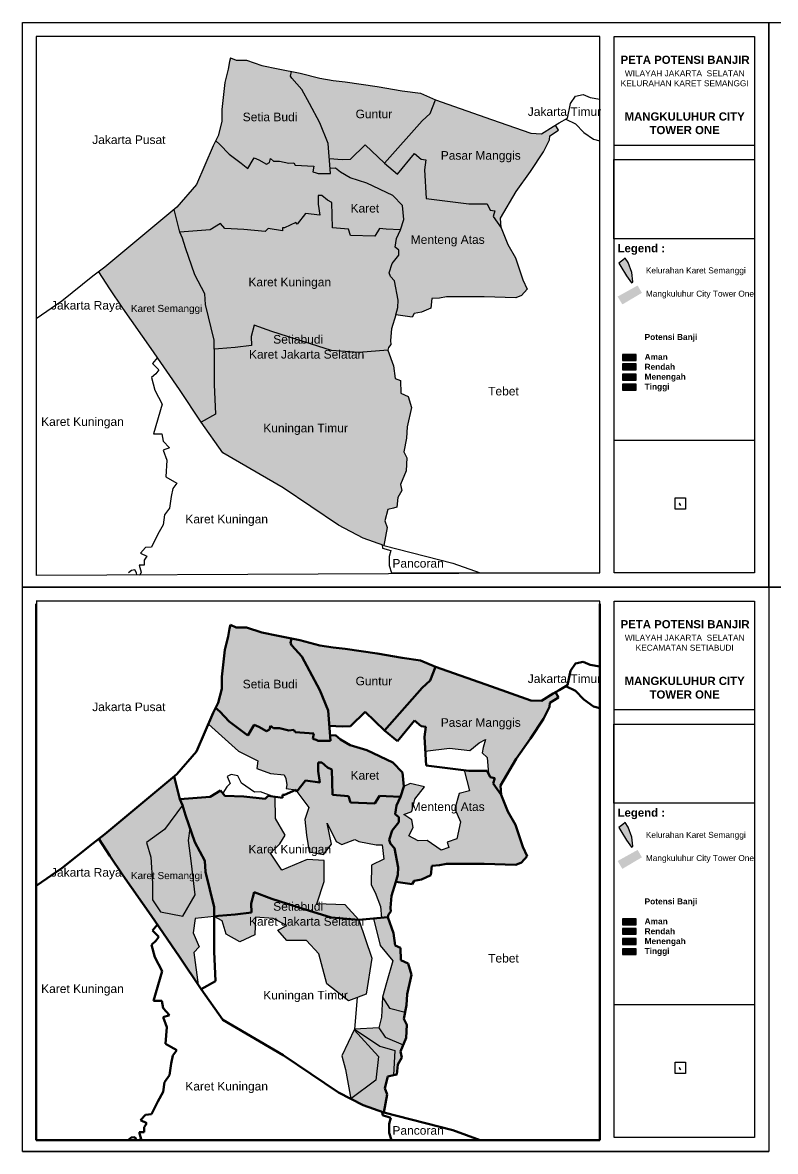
# Model space of a CAD drawing. Header units: millimetres. Extents: x -2888 to 7167, y -634 to 4310.
# Drawn here: x -677.7 to -406.6, y 266.4 to 672.8 of the extents above; entities that cross this region are included whole.
import ezdxf

# ---------------------------------------------------------------- set-up
doc = ezdxf.new("R2010")
doc.units = ezdxf.units.MM
doc.header["$MEASUREMENT"] = 0
doc.linetypes.add('ACAD_ISO06W100', pattern=[36, 24, -3, 0, -3, 0, -3, 0, -3])
doc.layers.add('Batas Luar', color=7, linetype='ACAD_ISO06W100', lineweight=211)
doc.styles.get("Standard").update_dxf_attribs({"font": 'arial.ttf'})
picture_1 = doc.add_image_def('image1.jpg', size_in_pixel=(1280, 720))

msp = doc.modelspace()

# ---------------------------------------------------------------- hatches: boundary and pattern name
h = msp.add_hatch(color=4)
h.dxf.hatch_style = 1
h.paths.add_polyline_path([(-459.66589, 586.34733), (-460.7129, 587.9342), (-461.56982, 587.27796), (-462.97277, 586.14801), (-462.24492, 585.00119), (-460.18998, 581.58677), (-458.40772, 579.12491), (-457.93291, 579.49493), (-458.32951, 582.73863)])
at = {"transparency": 33554687}
h = msp.add_hatch(color=8, dxfattribs=at)
h.dxf.hatch_style = 1
h.paths.add_polyline_path([(-454.65418, 575.46986), (-456.22064, 578.11509), (-463.39195, 574.13058), (-461.71053, 571.29121)])
h = msp.add_hatch(color=3)
h.dxf.hatch_style = 1
h.paths.add_polyline_path([(-456.77563, 551.16811), (-456.77563, 553.29574), (-461.61229, 553.29574), (-461.61229, 551.16811)])
h = msp.add_hatch(color=2)
h.dxf.hatch_style = 1
h.paths.add_polyline_path([(-456.77563, 547.75314), (-456.77563, 549.88077), (-461.61229, 549.88077), (-461.61229, 547.75314)])
at = {"true_color": 0xf27172}
h = msp.add_hatch(color=11, dxfattribs=at)
h.dxf.hatch_style = 1
h.paths.add_polyline_path([(-456.77563, 544.05847), (-456.77563, 546.1861), (-461.61229, 546.1861), (-461.61229, 544.05847)])
at = {"true_color": 0xed1f24}
h = msp.add_hatch(color=240, dxfattribs=at)
h.dxf.hatch_style = 1
h.paths.add_polyline_path([(-461.61229, 542.5586), (-461.61229, 540.43097), (-456.77563, 540.43097), (-456.77563, 542.5586)])
h = msp.add_hatch(color=4)
h.dxf.hatch_style = 1
h.paths.add_polyline_path([(-459.66589, 383.14548), (-460.7129, 384.73235), (-461.56982, 384.07611), (-462.97277, 382.94616), (-462.24492, 381.79935), (-460.18998, 378.38493), (-458.40772, 375.92306), (-457.93291, 376.29308), (-458.32951, 379.53679)])
at = {"transparency": 33554687}
h = msp.add_hatch(color=8, dxfattribs=at)
h.dxf.hatch_style = 1
h.paths.add_polyline_path([(-454.65418, 372.26801), (-456.22064, 374.91324), (-463.39195, 370.92873), (-461.71053, 368.08937)])
h = msp.add_hatch(color=3)
h.dxf.hatch_style = 1
h.paths.add_polyline_path([(-456.77563, 347.96626), (-456.77563, 350.0939), (-461.61229, 350.0939), (-461.61229, 347.96626)])
h = msp.add_hatch(color=2)
h.dxf.hatch_style = 1
h.paths.add_polyline_path([(-456.77563, 344.55129), (-456.77563, 346.67892), (-461.61229, 346.67892), (-461.61229, 344.55129)])
at = {"true_color": 0xf27172}
h = msp.add_hatch(color=11, dxfattribs=at)
h.dxf.hatch_style = 1
h.paths.add_polyline_path([(-456.77563, 340.85662), (-456.77563, 342.98425), (-461.61229, 342.98425), (-461.61229, 340.85662)])
at = {"true_color": 0xed1f24}
h = msp.add_hatch(color=240, dxfattribs=at)
h.dxf.hatch_style = 1
h.paths.add_polyline_path([(-461.61229, 339.35676), (-461.61229, 337.22913), (-456.77563, 337.22913), (-456.77563, 339.35676)])
at = {"layer": 'Batas Luar', "ltscale": 100, "transparency": 33554687}
h = msp.add_hatch(color=3, dxfattribs=at)
h.dxf.hatch_style = 1
h.paths.add_polyline_path([(-591.57128, 657.35158), (-597.1363, 659.20659), (-600.84631, 659.20659), (-602.8559, 660.1341), (-603.16507, 658.74284), (-603.62882, 655.96033), (-604.8655, 651.16823), (-605.94758, 641.42944), (-605.94758, 637.10109), (-607.33884, 631.99982), (-608.18905, 630.22211), (-606.7205, 628.90814), (-603.31966, 625.35271), (-598.99131, 622.10645), (-596.56743, 620.28854), (-594.66296, 623.49771), (-594.28347, 624.13716), (-592.65337, 623.34312), (-589.87085, 621.79728), (-588.78877, 622.41562), (-588.4796, 623.80687), (-587.39751, 622.87937), (-585.23334, 622.87937), (-581.83249, 622.10645), (-579.97748, 622.26103), (-579.51373, 621.48811), (-572.86662, 621.02436), (-573.17579, 619.01477), (-571.93912, 618.7056), (-571.32078, 618.39644), (-566.83785, 618.39644), (-567.61077, 629.21731), (-570.70245, 636.63734), (-574.41246, 643.59362), (-577.19497, 648.69489), (-581.25407, 653.28343), (-580.88393, 655.17116), (-585.69709, 656.11491)])
h.paths.add_polyline_path([(-541.02233, 648.23113), (-549.9882, 649.77697), (-561.582, 651.4774), (-565.91035, 651.94115), (-570.70245, 652.71407), (-577.81331, 654.56907), (-580.88393, 655.17116), (-581.21416, 653.48699), (-580.7504, 652.71407), (-577.19497, 648.69489), (-574.41246, 643.59362), (-570.70245, 636.63734), (-567.61077, 629.21731), (-567.22431, 623.80687), (-562.66408, 623.49771), (-559.57241, 623.65229), (-554.31655, 628.75356), (-547.36028, 622.10645), (-533.75689, 637.41026), (-530.97438, 640.03819), (-528.96479, 644.98487), (-534.37523, 647.30363)])
h.paths.add_polyline_path([(-528.96479, 644.98487), (-530.97438, 640.03819), (-533.75689, 637.41026), (-547.36028, 622.10645), (-542.72276, 618.24185), (-536.5394, 625.66188), (-534.22064, 623.65229), (-532.52022, 623.34312), (-532.98397, 619.78769), (-532.36564, 609.43057), (-517.06183, 607.57556), (-510.41472, 607.57556), (-509.33263, 605.2568), (-507.63221, 604.94763), (-508.25054, 602.93804), (-505.31345, 598.91886), (-505.62262, 602.31971), (-499.90301, 611.90391), (-494.80174, 619.16936), (-490.16422, 626.28022), (-488.00005, 630.60857), (-487.84546, 631.99982), (-484.75379, 634.00941), (-485.80971, 635.85728), (-486.60879, 635.40067), (-490.78256, 632.77274), (-494.64716, 632.92732), (-508.86888, 637.87401)])
h.paths.add_polyline_path([(-532.98397, 619.78769), (-532.52022, 623.34312), (-534.22064, 623.65229), (-536.5394, 625.66188), (-542.72276, 618.24185), (-547.36028, 622.10645), (-554.31655, 628.75356), (-559.57241, 623.65229), (-562.66408, 623.49771), (-567.22431, 623.80687), (-566.97125, 620.264), (-564.98284, 620.40603), (-563.28242, 618.86019), (-559.72699, 616.8506), (-553.69822, 614.99559), (-544.42318, 610.51266), (-540.86775, 606.95723), (-540.404, 601.85596), (-541.64067, 598.14594), (-543.03193, 595.05426), (-543.49568, 591.96258), (-542.25901, 590.8805), (-542.25901, 589.02549), (-544.57777, 586.0884), (-545.65985, 582.68755), (-545.1961, 581.29629), (-543.80485, 579.75045), (-542.41359, 572.79418), (-542.56817, 570.16625), (-543.34109, 567.53832), (-537.4669, 566.76541), (-536.69398, 568.00208), (-534.06606, 568.46583), (-530.66521, 570.01167), (-530.35604, 573.41251), (-527.57353, 573.5671), (-525.10019, 574.03085), (-511.49681, 574.03085), (-500.05759, 573.72168), (-498.048, 574.4946), (-496.03841, 576.81336), (-497.58425, 580.21421), (-500.21218, 588.09799), (-502.99469, 592.89009), (-505.31345, 598.91886), (-508.25054, 602.93804), (-507.63221, 604.94763), (-509.33263, 605.2568), (-510.41472, 607.57556), (-517.06183, 607.57556), (-532.36564, 609.43057)])
h.paths.add_polyline_path([(-589.25252, 598.60969), (-584.15125, 597.83677), (-584.15125, 598.91886), (-583.37833, 598.91886), (-579.35915, 600.77387), (-578.8954, 600.15553), (-575.80372, 604.02013), (-570.70245, 603.4018), (-571.32078, 607.42098), (-571.32078, 610.51266), (-569.92953, 610.51266), (-567.91994, 608.81223), (-566.3741, 608.03931), (-566.06493, 598.91886), (-560.34533, 598.45511), (-559.57241, 596.13635), (-550.91571, 595.82718), (-549.21528, 598.60969), (-546.74194, 598.45511), (-541.64067, 598.14594), (-540.404, 601.85596), (-540.86775, 606.95723), (-544.42318, 610.51266), (-553.69822, 614.99559), (-559.72699, 616.8506), (-563.28242, 618.86019), (-564.98284, 620.40603), (-566.97125, 620.264), (-566.83785, 618.39644), (-571.32078, 618.39644), (-571.93912, 618.7056), (-573.17579, 619.01477), (-572.86662, 621.02436), (-579.51373, 621.48811), (-579.97748, 622.26103), (-581.83249, 622.10645), (-585.23334, 622.87937), (-587.39751, 622.87937), (-588.4796, 623.80687), (-588.78877, 622.41562), (-589.87085, 621.79728), (-592.65337, 623.34312), (-594.28347, 624.13716), (-594.66296, 623.49771), (-596.56743, 620.28854), (-598.99131, 622.10645), (-603.31966, 625.35271), (-606.7205, 628.90814), (-608.18905, 630.22211), (-609.03926, 628.44439), (-615.06803, 614.53184), (-622.1789, 606.33889), (-623.18242, 605.50262), (-621.09681, 597.37302), (-610.12135, 598.14594), (-606.41133, 600.4647), (-604.8655, 598.60969), (-598.0638, 598.30053), (-590.33461, 597.52761)])
h.paths.add_polyline_path([(-584.15125, 597.83677), (-589.25252, 598.60969), (-590.33461, 597.52761), (-598.0638, 598.30053), (-604.8655, 598.60969), (-606.41133, 600.4647), (-610.12135, 598.14594), (-621.09681, 597.37302), (-620.1693, 595.20885), (-619.08722, 591.65342), (-615.68637, 581.91463), (-612.13094, 575.11294), (-611.82177, 571.24834), (-608.73009, 558.41787), (-608.73009, 555.17161), (-607.18425, 555.32619), (-601.15548, 555.78995), (-595.28129, 556.56287), (-595.43588, 559.80913), (-594.35379, 563.82831), (-588.01585, 561.50955), (-576.26747, 557.79954), (-566.52868, 554.70786), (-556.63531, 553.93494), (-546.1236, 554.86244), (-545.96902, 555.78995), (-545.04152, 556.87203), (-545.1961, 558.26329), (-544.80324, 562.56702), (-543.34109, 567.53832), (-542.56817, 570.16625), (-542.41359, 572.79418), (-543.80485, 579.75045), (-545.1961, 581.29629), (-545.65985, 582.68755), (-544.57777, 586.0884), (-542.25901, 589.02549), (-542.25901, 590.8805), (-543.49568, 591.96258), (-543.03193, 595.05426), (-541.64067, 598.14594), (-546.74194, 598.45511), (-549.21528, 598.60969), (-550.91571, 595.82718), (-559.57241, 596.13635), (-560.34533, 598.45511), (-566.06493, 598.91886), (-566.3741, 608.03931), (-567.91994, 608.81223), (-569.92953, 610.51266), (-571.32078, 610.51266), (-571.32078, 607.42098), (-570.70245, 603.4018), (-575.80372, 604.02013), (-578.8954, 600.15553), (-579.35915, 600.77387), (-583.37833, 598.91886), (-584.15125, 598.91886)])
h.paths.add_polyline_path([(-608.73009, 555.17161), (-608.73009, 558.41787), (-611.82177, 571.24834), (-612.13094, 575.11294), (-615.68637, 581.91463), (-619.08722, 591.65342), (-620.1693, 595.20885), (-621.09681, 597.37302), (-623.18242, 605.50262), (-648.14899, 584.69714), (-650.31317, 583.07401), (-646.29399, 576.96794), (-641.65647, 570.01167), (-631.45393, 555.48078), (-621.25139, 540.64072), (-613.36761, 528.89234), (-608.26634, 531.82944), (-608.73009, 542.49573)])
h = msp.add_hatch(color=3, dxfattribs=at)
h.dxf.hatch_style = 1
h.paths.add_polyline_path([(-556.63531, 553.93494), (-566.52868, 554.70786), (-576.26747, 557.79954), (-588.01585, 561.50955), (-594.35379, 563.82831), (-595.43588, 559.80913), (-595.28129, 556.56287), (-601.15548, 555.78995), (-607.18425, 555.32619), (-608.73009, 555.17161), (-608.73009, 542.49573), (-608.26634, 531.82944), (-613.36761, 528.89234), (-605.63842, 517.91689), (-583.84208, 505.241), (-563.90076, 491.7922), (-555.08947, 487.15468), (-547.66944, 484.52676), (-546.43277, 491.01928), (-547.20569, 493.33804), (-546.1236, 497.51181), (-544.11401, 497.97556), (-542.87734, 498.28473), (-542.56817, 501.84016), (-541.17692, 504.3135), (-541.64067, 506.47767), (-539.63108, 511.42436), (-539.32191, 516.06188), (-540.404, 518.22605), (-539.4765, 523.17274), (-539.16733, 527.19192), (-537.62149, 534.1482), (-538.85816, 538.16738), (-541.48609, 539.40405), (-541.64067, 543.88698), (-543.49568, 544.6599), (-544.11401, 549.14284), (-546.1236, 554.86244)])
h = msp.add_hatch(color=2, dxfattribs=at)
h.dxf.hatch_style = 1
h.paths.add_polyline_path([(-440.94685, 499.53412), (-441.04925, 499.66786), (-441.15952, 499.65211), (-441.21465, 499.51052), (-441.15895, 499.45485), (-440.79375, 498.96245), (-440.79718, 499.18797), (-440.87595, 499.33745)])
at = {"layer": 'Batas Luar', "ltscale": 100, "true_color": 0xf8d731, "transparency": 33554687}
h = msp.add_hatch(color=40, dxfattribs=at)
h.dxf.hatch_style = 1
h.paths.add_polyline_path([(-574.41416, 439.42699), (-577.19672, 444.52835), (-580.7522, 448.54759), (-581.21596, 449.32053), (-580.88573, 451.00472), (-585.69897, 451.9485), (-591.57325, 453.18519), (-597.13837, 455.04022), (-600.84844, 455.04022), (-602.85806, 455.96774), (-603.16724, 454.57646), (-603.631, 451.79391), (-604.86769, 447.00173), (-605.94979, 437.26278), (-605.94979, 432.93436), (-607.34107, 427.83301), (-608.1913, 426.05527), (-606.72272, 424.74128), (-603.32182, 421.1858), (-598.9934, 417.93948), (-596.56949, 416.12154), (-594.66498, 419.33076), (-594.28549, 419.97022), (-592.65536, 419.17617), (-589.8728, 417.63031), (-588.7907, 418.24865), (-588.48153, 419.63993), (-587.39942, 418.71241), (-585.23521, 418.71241), (-581.83431, 417.93948), (-579.97927, 418.09407), (-579.51551, 417.32113), (-572.8683, 416.85738), (-573.17747, 414.84775), (-571.94078, 414.53858), (-571.32243, 414.22941), (-566.83943, 414.22941), (-567.61236, 425.05046), (-570.70409, 432.4706)])
h = msp.add_hatch(color=40, dxfattribs=at)
h.dxf.hatch_style = 1
h.paths.add_polyline_path([(-528.96575, 440.81827), (-534.37627, 443.13707), (-541.02349, 444.06459), (-549.9895, 445.61045), (-561.58349, 447.3109), (-565.91191, 447.77466), (-570.70409, 448.54759), (-577.81506, 450.40263), (-580.88573, 451.00472), (-581.21596, 449.32053), (-580.7522, 448.54759), (-577.19672, 444.52835), (-574.41416, 439.42699), (-570.70409, 432.4706), (-567.61236, 425.05046), (-567.22589, 419.63993), (-562.66559, 419.33076), (-559.57386, 419.48534), (-554.31792, 424.5867), (-547.36153, 417.93948), (-533.75793, 433.24354), (-530.97537, 435.87151)])
h = msp.add_hatch(color=40, dxfattribs=at)
h.dxf.hatch_style = 1
h.paths.add_polyline_path([(-488.00034, 426.44173), (-487.84576, 427.83301), (-484.75403, 429.84264), (-485.80997, 431.69054), (-486.60907, 431.23391), (-490.7829, 428.60594), (-494.64756, 428.76053), (-508.86951, 433.7073), (-528.96575, 440.81827), (-530.97537, 435.87151), (-533.75793, 433.24354), (-547.36153, 417.93948), (-542.72394, 414.07482), (-536.54048, 421.49497), (-534.22169, 419.48534), (-532.52124, 419.17617), (-532.985, 415.62068), (-532.67582, 410.44204), (-523.93524, 411.52066), (-516.61413, 410.75916), (-513.25861, 413.50046), (-510.97078, 414.71884), (-511.88596, 411.82523), (-512.19099, 409.84542), (-510.36071, 408.17019), (-509.87432, 402.24896), (-509.33327, 401.08956), (-507.63282, 400.78039), (-508.25117, 398.77076), (-505.31403, 394.75152), (-505.6232, 398.15242), (-499.9035, 407.73678), (-494.80215, 415.00234), (-490.16455, 422.11331)])
h = msp.add_hatch(color=40, dxfattribs=at)
h.dxf.hatch_style = 1
h.paths.add_polyline_path([(-553.69958, 410.8285), (-559.72845, 412.68354), (-563.28394, 414.69317), (-564.98439, 416.23903), (-566.97282, 416.097), (-566.83943, 414.22941), (-571.32243, 414.22941), (-571.94078, 414.53858), (-573.17747, 414.84775), (-572.8683, 416.85738), (-579.51551, 417.32113), (-579.97927, 418.09407), (-581.83431, 417.93948), (-585.23521, 418.71241), (-587.39942, 418.71241), (-588.48153, 419.63993), (-588.7907, 418.24865), (-589.8728, 417.63031), (-592.65536, 419.17617), (-594.28549, 419.97022), (-594.66498, 419.33076), (-596.56949, 416.12154), (-598.9934, 417.93948), (-603.32182, 421.1858), (-606.72272, 424.74128), (-608.1913, 426.05527), (-609.04152, 424.27752), (-610.83114, 420.14763), (-600.00807, 410.52399), (-592.95438, 406.92749), (-593.40466, 404.23009), (-588.45202, 402.43184), (-583.49938, 401.98231), (-582.89909, 400.63359), (-582.59891, 398.38577), (-582.749, 397.03709), (-579.36093, 396.60655), (-578.89717, 395.98821), (-575.80544, 399.85287), (-570.70409, 399.23452), (-571.32243, 403.25377), (-571.32243, 406.3455), (-569.93115, 406.3455), (-567.92153, 404.64505), (-566.37567, 403.87211), (-566.06649, 394.75152), (-560.34679, 394.28776), (-559.57386, 391.96896), (-550.91702, 391.65979), (-549.21657, 394.44234), (-546.74319, 394.28776), (-541.64184, 393.97858), (-540.40515, 397.68866), (-540.8689, 402.79001), (-544.42439, 406.3455)])
h = msp.add_hatch(color=40, dxfattribs=at)
h.dxf.hatch_style = 1
h.paths.add_polyline_path([(-542.26018, 384.85798), (-542.26018, 386.71302), (-543.49687, 387.79513), (-543.03311, 390.88685), (-541.64184, 393.97858), (-546.74319, 394.28776), (-549.21657, 394.44234), (-550.91702, 391.65979), (-559.57386, 391.96896), (-560.34679, 394.28776), (-566.06649, 394.75152), (-566.37567, 403.87211), (-567.92153, 404.64505), (-569.93115, 406.3455), (-571.32243, 406.3455), (-571.32243, 403.25377), (-570.70409, 399.23452), (-575.80544, 399.85287), (-578.89717, 395.98821), (-574.57458, 390.22476), (-576.02408, 385.86437), (-575.4278, 380.20811), (-574.53335, 374.25413), (-569.36, 373.26746), (-566.52378, 376.9937), (-568.01652, 384.59519), (-564.73253, 377.888), (-562.79202, 376.84463), (-558.01522, 378.63323), (-556.67182, 377.888), (-550.40236, 376.6956), (-548.16325, 376.6956), (-547.56614, 371.6279), (-552.04435, 369.39216), (-552.19361, 362.38683), (-550.70087, 359.5549), (-548.76037, 354.48724), (-548.40793, 350.49293), (-546.12484, 350.69438), (-545.97026, 351.6219), (-545.04274, 352.70401), (-545.19732, 354.09528), (-544.80446, 358.39909), (-543.34229, 363.37047), (-542.56936, 365.99844), (-542.41477, 368.62641), (-543.80605, 375.5828), (-545.19732, 377.12866), (-545.66108, 378.51994), (-544.57898, 381.92084)])
h = msp.add_hatch(color=40, dxfattribs=at)
h.dxf.hatch_style = 1
h.paths.add_polyline_path([(-500.21267, 383.93047), (-502.99523, 388.72264), (-505.31403, 394.75152), (-508.25117, 398.77076), (-507.63282, 400.78039), (-509.33327, 401.08956), (-510.41538, 403.40836), (-517.06259, 403.40836), (-518.63128, 403.5985), (-516.73639, 396.23191), (-520.47093, 395.27128), (-522.09627, 389.65674), (-519.95227, 385.0694), (-521.3306, 378.95296), (-524.85276, 377.7297), (-524.18929, 375.81934), (-527.00631, 374.84098), (-532.04752, 378.30434), (-535.26348, 378.15145), (-538.63254, 379.98636), (-536.99763, 382.9882), (-537.56058, 385.79699), (-540.47025, 387.6319), (-537.56058, 388.70231), (-536.48862, 393.13673), (-532.96704, 397.61229), (-538.17666, 398.86033), (-540.40515, 397.68866), (-541.64184, 393.97858), (-543.03311, 390.88685), (-543.49687, 387.79513), (-542.26018, 386.71302), (-542.26018, 384.85798), (-544.57898, 381.92084), (-545.66108, 378.51994), (-545.19732, 377.12866), (-543.80605, 375.5828), (-542.41477, 368.62641), (-542.56936, 365.99844), (-543.34229, 363.37047), (-537.468, 362.59754), (-536.69507, 363.83423), (-534.0671, 364.29799), (-530.6662, 365.84385), (-530.35703, 369.24475), (-527.57447, 369.39934), (-525.10109, 369.8631), (-511.49748, 369.8631), (-500.05809, 369.55393), (-498.04846, 370.32686), (-496.03884, 372.64566), (-497.5847, 376.04656)])
h = msp.add_hatch(color=40, dxfattribs=at)
h.dxf.hatch_style = 1
h.paths.add_polyline_path([(-615.62898, 350.22808), (-608.73235, 351.00356), (-608.73235, 354.24987), (-611.82408, 367.08054), (-612.13325, 370.9452), (-615.68874, 377.74701), (-617.38919, 382.61648), (-618.02762, 378.34531), (-616.87611, 370.00904), (-615.5806, 358.79821), (-620.04284, 351.03687), (-628.10372, 352.61786), (-630.98264, 356.92973), (-630.98264, 362.96635), (-631.55836, 372.30869), (-633.14177, 377.62666), (-626.6643, 382.22598), (-620.17174, 391.04144), (-621.09926, 393.20565), (-623.18491, 401.33538), (-648.15189, 380.52956), (-650.3161, 378.90641), (-646.29685, 372.80024), (-641.65926, 365.84385), (-631.45655, 351.31273), (-621.25385, 336.47243), (-614.462, 326.35124), (-616.03004, 338.01415), (-614.12505, 340.01643), (-616.33089, 345.12227)])
h = msp.add_hatch(color=40, dxfattribs=at)
h.dxf.hatch_style = 1
h.paths.add_polyline_path([(-588.48586, 373.72396), (-585.06975, 377.13495), (-583.17195, 380.16692), (-586.58806, 386.23091), (-586.70378, 394.05588), (-589.25446, 394.44234), (-590.33656, 393.36024), (-598.06588, 394.13317), (-604.86769, 394.44234), (-606.41355, 396.29738), (-610.12363, 393.97858), (-621.09926, 393.20565), (-620.17174, 391.04144), (-619.08964, 387.48595), (-615.68874, 377.74701), (-612.13325, 370.9452), (-611.82408, 367.08054), (-608.73235, 354.24987), (-608.73235, 351.00356), (-607.18648, 351.15814), (-601.15761, 351.6219), (-595.28333, 352.39483), (-595.43791, 355.64115), (-594.35581, 359.6604), (-588.01777, 357.3416), (-576.2692, 353.63152), (-566.53025, 350.5398), (-556.63672, 349.76686), (-561.53663, 355.15307), (-571.78496, 355.53209), (-569.12801, 363.49104), (-569.12801, 371.07097), (-575.20108, 371.44998), (-584.3106, 367.66002)])
at = {"layer": 'Batas Luar', "ltscale": 100, "true_color": 0xf26722, "transparency": 33554687}
h = msp.add_hatch(color=30, dxfattribs=at)
h.dxf.hatch_style = 1
h.paths.add_polyline_path([(-616.87611, 370.00904), (-618.02762, 378.34531), (-617.38919, 382.61648), (-619.08964, 387.48595), (-620.17174, 391.04144), (-626.6643, 382.22598), (-633.14177, 377.62666), (-631.55836, 372.30869), (-630.98264, 362.96635), (-630.98264, 356.92973), (-628.10372, 352.61786), (-620.04284, 351.03687), (-615.5806, 358.79821)])
at = {"layer": 'Batas Luar', "ltscale": 100, "true_color": 0xed1f24, "transparency": 33554687}
h = msp.add_hatch(color=240, dxfattribs=at)
h.dxf.hatch_style = 1
h.paths.add_polyline_path([(-623.53994, 375.59797), (-624.94208, 373.7784), (-625.9756, 370.74706), (-624.6531, 366.86477), (-625.92529, 363.2127), (-624.10245, 362.54053), (-622.61682, 362.9275), (-620.598, 363.4509), (-620.35949, 365.59449)])
at = {"layer": 'Batas Luar', "ltscale": 100, "true_color": 0xf8d731, "transparency": 33554687}
h = msp.add_hatch(color=40, dxfattribs=at)
h.dxf.hatch_style = 1
h.paths.add_polyline_path([(-556.63672, 349.76686), (-566.53025, 350.5398), (-576.2692, 353.63152), (-588.01777, 357.3416), (-594.35581, 359.6604), (-595.43791, 355.64115), (-595.28333, 352.39483), (-601.15761, 351.6219), (-607.18648, 351.15814), (-608.73235, 351.00356), (-605.88349, 349.33449), (-604.46864, 344.62555), (-599.51692, 341.80022), (-594.09353, 344.39012), (-593.85769, 350.74715), (-587.49112, 350.27626), (-582.5394, 347.68636), (-585.84061, 346.03824), (-582.5394, 342.27111), (-575.46541, 342.27111), (-570.98528, 337.56217), (-568.15566, 326.73167), (-560.37424, 320.6101), (-554.00768, 322.96453), (-551.88549, 335.91408)])
h = msp.add_hatch(color=40, dxfattribs=at)
h.dxf.hatch_style = 1
h.paths.add_polyline_path([(-541.64184, 339.71875), (-543.49687, 340.49168), (-544.11522, 344.97468), (-546.12484, 350.69438), (-551.38078, 350.23062), (-548.95275, 340.46137), (-544.41537, 334.95997), (-546.68406, 327.03143), (-548.15163, 321.90259), (-545.54975, 317.97026), (-539.94139, 316.53078), (-539.47763, 319.00416), (-539.16845, 323.02341), (-537.62259, 329.9798), (-538.85928, 333.99905), (-541.48725, 335.23574)])
at = {"layer": 'Batas Luar', "ltscale": 100, "true_color": 0xf26722, "transparency": 33554687}
h = msp.add_hatch(color=30, dxfattribs=at)
h.dxf.hatch_style = 1
h.paths.add_polyline_path([(-539.32304, 311.89319), (-540.40515, 314.0574), (-539.94139, 316.53078), (-545.54975, 317.97026), (-548.15163, 321.90259), (-548.46662, 314.7341), (-549.43887, 310.85075), (-547.17019, 307.4528), (-540.63127, 304.79637), (-539.63221, 307.25559)])
at = {"layer": 'Batas Luar', "ltscale": 100, "transparency": 33554687}
h = msp.add_hatch(color=3, dxfattribs=at)
h.dxf.hatch_style = 1
h.paths.add_polyline_path([(-549.57952, 300.59452), (-558.3377, 310.17276), (-562.69433, 300.74751), (-561.45673, 295.80477), (-559.49657, 285.30432), (-550.55705, 291.97246)])
at = {"layer": 'Batas Luar', "ltscale": 100, "true_color": 0xf8d731, "transparency": 33554687}
h = msp.add_hatch(color=40, dxfattribs=at)
h.dxf.hatch_style = 1
h.paths.add_polyline_path([(-543.63616, 302.72463), (-549.08136, 304.20746), (-558.23918, 310.3859), (-558.3377, 310.17276), (-549.57952, 300.59452), (-550.55705, 291.97246), (-559.49657, 285.30432), (-555.09086, 282.98553), (-547.67071, 280.35756), (-546.43402, 286.85019), (-547.20695, 289.16898), (-546.12484, 293.34282), (-544.11522, 293.80658)])
h = msp.add_hatch(color=40, dxfattribs=at)
h.dxf.hatch_style = 1
h.paths.add_polyline_path([(-547.17019, 307.4528), (-549.43887, 310.85075), (-558.23918, 310.3859), (-549.08136, 304.20746), (-543.63616, 302.72463), (-544.11522, 293.80658), (-542.87853, 294.11575), (-542.56936, 297.67124), (-541.17808, 300.14462), (-541.64184, 302.30883), (-540.63127, 304.79637)])
at = {"layer": 'Batas Luar', "ltscale": 100, "transparency": 33554687}
h = msp.add_hatch(color=2, dxfattribs=at)
h.dxf.hatch_style = 1
h.paths.add_polyline_path([(-440.94685, 296.33228), (-441.04925, 296.46601), (-441.15952, 296.45027), (-441.21465, 296.30867), (-441.15895, 296.25301), (-440.79375, 295.7606), (-440.79718, 295.98612), (-440.87595, 296.1356)])

# ---------------------------------------------------------------- linework, layer by layer
for p, q in [((-414.06326, 628.52769), (-464.69588, 628.52769)), ((-414.06326, 594.90903), (-464.69588, 594.90903)), ((-414.06326, 522.3048), (-464.69588, 522.3048)), ((-414.06326, 425.32584), (-464.69588, 425.32584)), ((-414.06326, 391.70718), (-464.69588, 391.70718)), ((-414.06326, 319.10295), (-464.69588, 319.10295))]:
    msp.add_line(p, q)
for points in [[(-409, 672.77197), (-409, 469.57012), (-677.74308, 469.57012), (-677.74308, 672.77197)], [(-677.74308, 672.77197), (-409, 672.77197)], [(-140.25692, 672.77197), (-140.25692, 469.57012), (-409, 469.57012), (-409, 672.77197)], [(-409, 672.77197), (-140.25692, 672.77197)], [(-469.75915, 474.63339), (-672.76221, 473.66587), (-672.76221, 667.70871)], [(-469.75915, 474.63339), (-469.75915, 667.70871)], [(-464.69588, 667.70871), (-414.06326, 667.70871)], [(-414.06326, 667.70871), (-414.06326, 474.63339), (-464.69588, 474.63339)], [(-414.06326, 474.63339), (-464.69588, 474.63339), (-464.69588, 667.70871)], [(-462.24492, 585.00119), (-460.18998, 581.58677), (-458.40772, 579.12491), (-457.93291, 579.49493), (-458.32951, 582.73863), (-459.66589, 586.34733), (-460.7129, 587.9342), (-461.56982, 587.27796), (-462.97277, 586.14801), (-462.24492, 585.00119)], [(-461.61229, 553.29574), (-461.61229, 551.16811), (-456.77563, 551.16811), (-456.77563, 553.29574), (-461.61229, 553.29574)], [(-461.61229, 549.88077), (-461.61229, 547.75314), (-456.77563, 547.75314), (-456.77563, 549.88077), (-461.61229, 549.88077)], [(-461.61229, 546.1861), (-461.61229, 544.05847), (-456.77563, 544.05847), (-456.77563, 546.1861), (-461.61229, 546.1861)], [(-461.61229, 542.5586), (-461.61229, 540.43097), (-456.77563, 540.43097), (-456.77563, 542.5586), (-461.61229, 542.5586)], [(-419.12652, 474.63339), (-464.69588, 474.63339)], [(-677.74308, 469.57012), (-409, 469.57012)], [(-409, 469.57012), (-409, 266.36828), (-677.74308, 266.36828), (-677.74308, 469.57012)], [(-677.74308, 469.57012), (-409, 469.57012)], [(-409, 469.57012), (-140.25692, 469.57012)], [(-464.69588, 464.50686), (-414.06326, 464.50686)], [(-414.06326, 464.50686), (-414.06326, 271.43154), (-464.69588, 271.43154)], [(-414.06326, 271.43154), (-464.69588, 271.43154), (-464.69588, 464.50686)], [(-462.24492, 381.79935), (-460.18998, 378.38493), (-458.40772, 375.92306), (-457.93291, 376.29308), (-458.32951, 379.53679), (-459.66589, 383.14548), (-460.7129, 384.73235), (-461.56982, 384.07611), (-462.97277, 382.94616), (-462.24492, 381.79935)], [(-461.61229, 350.0939), (-461.61229, 347.96626), (-456.77563, 347.96626), (-456.77563, 350.0939), (-461.61229, 350.0939)], [(-461.61229, 346.67892), (-461.61229, 344.55129), (-456.77563, 344.55129), (-456.77563, 346.67892), (-461.61229, 346.67892)], [(-461.61229, 342.98425), (-461.61229, 340.85662), (-456.77563, 340.85662), (-456.77563, 342.98425), (-461.61229, 342.98425)], [(-461.61229, 339.35676), (-461.61229, 337.22913), (-456.77563, 337.22913), (-456.77563, 339.35676), (-461.61229, 339.35676)], [(-419.12652, 271.43154), (-464.69588, 271.43154)], [(-677.74308, 266.36828), (-409, 266.36828)]]:
    msp.add_lwpolyline(points)
at = {"ltscale": 100}
for points in [[(-544.88693, 474.63339), (-469.75915, 474.63339), (-469.75915, 667.70871), (-672.88242, 667.70871), (-672.88242, 474.63339), (-672.76221, 474.63339)], [(-671.74308, 667.70871), (-672.88242, 667.70871)], [(-602.8559, 660.1341), (-603.16507, 658.74284), (-603.62882, 655.96033), (-604.8655, 651.16823), (-605.94758, 641.42944), (-605.94758, 637.10109), (-607.33884, 631.99982), (-609.03926, 628.44439), (-615.06803, 614.53184), (-622.1789, 606.33889), (-648.14899, 584.69714), (-652.47734, 581.45088), (-663.60739, 572.48501), (-672.88242, 566.14707)], [(-602.8559, 660.1341), (-600.84631, 659.20659), (-597.1363, 659.20659), (-591.57128, 657.35158), (-585.69709, 656.11491), (-577.81331, 654.56907), (-570.70245, 652.71407), (-565.91035, 651.94115), (-561.582, 651.4774), (-549.9882, 649.77697), (-541.02233, 648.23113), (-534.37523, 647.30363), (-528.96479, 644.98487), (-508.86888, 637.87401), (-494.64716, 632.92732), (-490.78256, 632.77274), (-486.60879, 635.40067), (-484.44462, 636.63734), (-481.50752, 638.33776), (-480.42544, 643.59362), (-478.57043, 646.22154), (-475.78792, 646.83988), (-473.31458, 645.75779), (-469.75915, 645.13945)], [(-608.18905, 630.22211), (-606.7205, 628.90814), (-603.31966, 625.35271), (-598.99131, 622.10645), (-596.56743, 620.28854), (-594.66296, 623.49771), (-594.28347, 624.13716), (-592.65337, 623.34312), (-589.87085, 621.79728), (-588.78877, 622.41562), (-588.4796, 623.80687), (-587.39751, 622.87937), (-585.23334, 622.87937), (-581.83249, 622.10645), (-579.97748, 622.26103), (-579.51373, 621.48811), (-572.86662, 621.02436), (-573.17579, 619.01477), (-571.93912, 618.7056), (-571.32078, 618.39644), (-566.83785, 618.39644), (-567.61077, 629.21731), (-570.70245, 636.63734), (-574.41246, 643.59362), (-577.19497, 648.69489), (-580.7504, 652.71407), (-581.21416, 653.48699), (-580.88393, 655.17116)], [(-567.22431, 623.80687), (-562.66408, 623.49771), (-559.57241, 623.65229), (-554.31655, 628.75356), (-547.36028, 622.10645), (-533.75689, 637.41026), (-530.97438, 640.03819), (-528.96479, 644.98487)], [(-547.36028, 622.10645), (-542.72276, 618.24185), (-536.5394, 625.66188), (-534.22064, 623.65229), (-532.52022, 623.34312), (-532.98397, 619.78769), (-532.36564, 609.43057), (-517.06183, 607.57556), (-510.41472, 607.57556), (-509.33263, 605.2568), (-507.63221, 604.94763), (-508.25054, 602.93804), (-505.31345, 598.91886), (-505.62262, 602.31971), (-499.90301, 611.90391), (-494.80174, 619.16936), (-490.16422, 626.28022), (-488.00005, 630.60857), (-487.84546, 631.99982), (-484.75379, 634.00941), (-485.80971, 635.85728)], [(-482.12297, 637.98145), (-478.57043, 636.32817), (-475.63333, 633.23649), (-472.0779, 630.76315), (-469.75915, 630.14481)], [(-505.31345, 598.91886), (-502.99469, 592.89009), (-500.21218, 588.09799), (-497.58425, 580.21421), (-496.03841, 576.81336), (-498.048, 574.4946), (-500.05759, 573.72168), (-511.49681, 574.03085), (-525.10019, 574.03085), (-527.57353, 573.5671), (-530.35604, 573.41251), (-530.66521, 570.01167), (-534.06606, 568.46583), (-536.69398, 568.00208), (-537.4669, 566.76541), (-543.34109, 567.53832), (-542.56817, 570.16625), (-542.41359, 572.79418), (-543.80485, 579.75045), (-545.1961, 581.29629), (-545.65985, 582.68755), (-544.57777, 586.0884), (-542.25901, 589.02549), (-542.25901, 590.8805), (-543.49568, 591.96258), (-543.03193, 595.05426), (-541.64067, 598.14594), (-540.404, 601.85596), (-540.86775, 606.95723), (-544.42318, 610.51266), (-553.69822, 614.99559), (-559.72699, 616.8506), (-563.28242, 618.86019), (-564.98284, 620.40603), (-566.97125, 620.264)], [(-541.64067, 598.14594), (-546.74194, 598.45511), (-549.21528, 598.60969), (-550.91571, 595.82718), (-559.57241, 596.13635), (-560.34533, 598.45511), (-566.06493, 598.91886), (-566.3741, 608.03931), (-567.91994, 608.81223), (-569.92953, 610.51266), (-571.32078, 610.51266), (-571.32078, 607.42098), (-570.70245, 603.4018), (-575.80372, 604.02013), (-578.8954, 600.15553), (-579.35915, 600.77387), (-583.37833, 598.91886), (-584.15125, 598.91886), (-584.15125, 597.83677), (-589.25252, 598.60969), (-590.33461, 597.52761), (-598.0638, 598.30053), (-604.8655, 598.60969), (-606.41133, 600.4647), (-610.12135, 598.14594), (-621.09681, 597.37302), (-623.18242, 605.50262)], [(-543.34109, 567.53832), (-544.80324, 562.56702), (-545.1961, 558.26329), (-545.04152, 556.87203), (-545.96902, 555.78995), (-546.1236, 554.86244), (-556.63531, 553.93494), (-566.52868, 554.70786), (-576.26747, 557.79954), (-588.01585, 561.50955), (-594.35379, 563.82831), (-595.43588, 559.80913), (-595.28129, 556.56287), (-601.15548, 555.78995), (-607.18425, 555.32619), (-608.73009, 555.17161), (-608.73009, 558.41787), (-611.82177, 571.24834), (-612.13094, 575.11294), (-615.68637, 581.91463), (-619.08722, 591.65342), (-620.1693, 595.20885), (-621.09681, 597.37302)], [(-608.73009, 555.17161), (-608.73009, 542.49573), (-608.26634, 531.82944), (-613.36761, 528.89234), (-621.25139, 540.64072), (-631.45393, 555.48078), (-641.65647, 570.01167), (-646.29399, 576.96794), (-650.31317, 583.07401)], [(-546.1236, 554.86244), (-544.11401, 549.14284), (-543.49568, 544.6599), (-541.64067, 543.88698), (-541.48609, 539.40405), (-538.85816, 538.16738), (-537.62149, 534.1482), (-539.16733, 527.19192), (-539.4765, 523.17274), (-540.404, 518.22605), (-539.32191, 516.06188), (-539.63108, 511.42436), (-541.64067, 506.47767), (-541.17692, 504.3135), (-542.56817, 501.84016), (-542.87734, 498.28473), (-544.11401, 497.97556), (-546.1236, 497.51181), (-547.20569, 493.33804), (-546.43277, 491.01928), (-547.66944, 484.52676), (-555.08947, 487.15468), (-563.90076, 491.7922), (-583.84208, 505.241), (-605.63842, 517.91689), (-613.36761, 528.89234)], [(-629.19422, 552.19392), (-630.99018, 550.07034), (-628.67142, 547.75158), (-629.75351, 546.36033), (-631.29935, 544.96907), (-630.06268, 540.48614), (-627.43475, 535.38487), (-630.52643, 524.71858), (-627.58933, 524.71858), (-627.12558, 522.09065), (-624.80682, 519.61731), (-627.12558, 518.84439), (-625.73433, 515.28896), (-626.19808, 509.26019), (-622.1789, 506.94143), (-623.57015, 505.08642), (-624.18849, 502.14932), (-624.80682, 497.97556), (-626.66183, 495.50222), (-627.12558, 491.94679), (-628.98059, 488.54594), (-631.29935, 483.90842), (-633.46352, 483.75384), (-635.31853, 481.74425), (-632.99977, 480.66216), (-633.92727, 479.2709), (-633.92727, 477.4159), (-635.78228, 477.4159), (-635.00936, 474.94255)], [(-548.26751, 484.73857), (-548.1332, 483.59925), (-545.04152, 482.67175), (-545.65985, 480.50758), (-545.65985, 477.26131), (-544.88693, 474.63339)], [(-547.66944, 484.52676), (-522.78143, 478.18882), (-512.88806, 474.63339)], [(-636.70978, 474.63339), (-637.32812, 475.71547), (-638.56479, 475.56089), (-639.64688, 474.63339)], [(-635.46371, 473.85897), (-636.54133, 473.98772), (-636.70978, 474.63339)], [(-635.00936, 474.94255), (-635.46371, 473.85897)], [(-671.74308, 464.50686), (-672.88242, 464.50686)], [(-610.83114, 420.14763), (-600.00807, 410.52399), (-592.95438, 406.92749), (-593.40466, 404.23009), (-588.45202, 402.43184), (-583.49938, 401.98231), (-582.89909, 400.63359), (-582.59891, 398.38577), (-582.749, 397.03709), (-579.36093, 396.60655)], [(-532.67582, 410.44204), (-523.93524, 411.52066), (-516.61413, 410.75916), (-513.25861, 413.50046), (-510.97078, 414.71884), (-511.88596, 411.82523), (-512.19099, 409.84542), (-510.36071, 408.17019), (-509.87432, 402.24896)], [(-518.63128, 403.5985), (-516.73639, 396.23191), (-520.47093, 395.27128), (-522.09627, 389.65674), (-519.95227, 385.0694), (-521.3306, 378.95296), (-524.85276, 377.7297), (-524.18929, 375.81934), (-527.00631, 374.84098), (-532.04752, 378.30434), (-535.26348, 378.15145), (-538.63254, 379.98636), (-536.99763, 382.9882), (-537.56058, 385.79699), (-540.47025, 387.6319), (-537.56058, 388.70231), (-536.48862, 393.13673), (-532.96704, 397.61229), (-538.17666, 398.86033), (-540.40515, 397.68866)], [(-587.80516, 394.22275), (-592.02123, 395.88237), (-594.21387, 395.76402), (-598.89549, 398.95931), (-600.19919, 401.56289), (-602.56959, 402.09542), (-604.05112, 401.32619), (-602.98443, 398.84096), (-604.16963, 397.65754), (-605.64062, 395.36986)], [(-578.89717, 395.98821), (-574.57458, 390.22476), (-576.02408, 385.86437), (-575.4278, 380.20811), (-574.53335, 374.25413), (-569.36, 373.26746), (-566.52378, 376.9937), (-568.01652, 384.59519), (-564.73253, 377.888), (-562.79202, 376.84463), (-558.01522, 378.63323), (-556.67182, 377.888), (-550.40236, 376.6956), (-548.16325, 376.6956), (-547.56614, 371.6279), (-552.04435, 369.39216), (-552.19361, 362.38683), (-550.70087, 359.5549), (-548.76037, 354.48724), (-548.40793, 350.49293)], [(-620.17174, 391.04144), (-626.6643, 382.22598), (-633.14177, 377.62666), (-631.55836, 372.30869), (-630.98264, 362.96635), (-630.98264, 356.92973), (-628.10372, 352.61786), (-620.04284, 351.03687), (-615.5806, 358.79821), (-616.87611, 370.00904), (-618.02762, 378.34531), (-617.38919, 382.61648)], [(-556.63672, 349.76686), (-561.53663, 355.15307), (-571.78496, 355.53209), (-569.12801, 363.49104), (-569.12801, 371.07097), (-575.20108, 371.44998), (-584.3106, 367.66002), (-588.48586, 373.72396), (-585.06975, 377.13495), (-583.17195, 380.16692), (-586.58806, 386.23091), (-586.70378, 394.05588)], [(-608.73235, 351.00356), (-615.62898, 350.22808), (-616.33089, 345.12227), (-614.12505, 340.01643), (-616.03004, 338.01415), (-614.462, 326.35124)], [(-556.63672, 349.76686), (-551.88549, 335.91408), (-554.00768, 322.96453), (-560.37424, 320.6101), (-568.15566, 326.73167), (-570.98528, 337.56217), (-575.46541, 342.27111), (-582.5394, 342.27111), (-585.84061, 346.03824), (-582.5394, 347.68636), (-587.49112, 350.27626), (-593.85769, 350.74715), (-594.09353, 344.39012), (-599.51692, 341.80022), (-604.46864, 344.62555), (-605.88349, 349.33449), (-608.73235, 351.00356)], [(-551.38078, 350.23062), (-548.95275, 340.46137), (-544.41537, 334.95997), (-546.68406, 327.03143), (-548.15163, 321.90259), (-545.54975, 317.97026), (-539.94139, 316.53078)], [(-557.19096, 321.78732), (-558.23918, 310.3859), (-562.69433, 300.74751), (-561.45673, 295.80477), (-559.49657, 285.30432)], [(-548.15163, 321.90259), (-548.46662, 314.7341), (-549.43887, 310.85075), (-547.17019, 307.4528), (-540.63127, 304.79637)], [(-558.3377, 310.17276), (-549.57952, 300.59452), (-550.55705, 291.97246), (-559.49657, 285.30432)], [(-549.43887, 310.85075), (-558.23918, 310.3859)], [(-558.23918, 310.3859), (-549.08136, 304.20746), (-543.63616, 302.72463), (-544.11522, 293.80658)], [(-636.71249, 270.46402), (-637.33084, 271.54613), (-638.56753, 271.39154), (-639.64963, 270.46402)]]:
    msp.add_lwpolyline(points, dxfattribs=at)
at = {"color": 1, "ltscale": 100}
for points in [[(-442.67337, 501.72845), (-438.9994, 501.72845), (-438.9994, 497.60068), (-442.67337, 497.60068)], [(-442.67337, 298.52661), (-438.9994, 298.52661), (-438.9994, 294.39883), (-442.67337, 294.39883)]]:
    msp.add_lwpolyline(points, close=True, dxfattribs=at)
at = {"color": 40, "ltscale": 100, "true_color": 0xf8d731}
for points in [[(-441.19608, 499.50492), (-440.79375, 498.96245), (-440.79718, 499.18797), (-440.87595, 499.33745), (-440.94685, 499.53412), (-441.04925, 499.66786), (-441.15952, 499.65211), (-441.21465, 499.51052), (-441.16742, 499.46332), (-441.1004, 499.37591)], [(-441.19608, 296.30307), (-440.79375, 295.7606), (-440.79718, 295.98612), (-440.87595, 296.1356), (-440.94685, 296.33228), (-441.04925, 296.46601), (-441.15952, 296.45027), (-441.21465, 296.30867), (-441.16742, 296.26147), (-441.1004, 296.17406)]]:
    msp.add_lwpolyline(points, dxfattribs=at)
at = {"ltscale": 100}
msp.add_lwpolyline([(-672.76221, 270.46402), (-469.75915, 270.46402), (-469.75915, 464.50686), (-672.76221, 464.50686)], close=True, dxfattribs=at)
at = {"layer": 'Batas Luar', "ltscale": 100, "transparency": 33554687}
for points in [[(-672.76221, 463.54248), (-672.88572, 463.54248), (-672.88572, 270.46402), (-469.75915, 270.46402), (-469.75915, 463.54248)], [(-672.76221, 463.54248), (-672.88572, 463.54248), (-672.88572, 270.46402), (-469.75915, 270.46402), (-469.75915, 463.54248)], [(-602.85806, 455.96774), (-603.16724, 454.57646), (-603.631, 451.79391), (-604.86769, 447.00173), (-605.94979, 437.26278), (-605.94979, 432.93436), (-607.34107, 427.83301), (-609.04152, 424.27752), (-615.07039, 410.36475), (-622.18137, 402.17166), (-648.15189, 380.52956), (-652.48031, 377.28325), (-663.61053, 368.31724), (-672.88572, 361.97919)], [(-602.85806, 455.96774), (-600.84844, 455.04022), (-597.13837, 455.04022), (-591.57325, 453.18519), (-585.69897, 451.9485), (-577.81506, 450.40263), (-570.70409, 448.54759), (-565.91191, 447.77466), (-561.58349, 447.3109), (-549.9895, 445.61045), (-541.02349, 444.06459), (-534.37627, 443.13707), (-528.96575, 440.81827), (-508.86951, 433.7073), (-494.64756, 428.76053), (-490.7829, 428.60594), (-486.60907, 431.23391), (-484.44486, 432.4706), (-481.50771, 434.17106), (-480.42561, 439.42699), (-478.57057, 442.05496), (-475.78802, 442.67331), (-473.31463, 441.5912), (-469.75915, 440.97286)], [(-608.1913, 426.05527), (-606.72272, 424.74128), (-603.32182, 421.1858), (-598.9934, 417.93948), (-596.56949, 416.12154), (-594.66498, 419.33076), (-594.28549, 419.97022), (-592.65536, 419.17617), (-589.8728, 417.63031), (-588.7907, 418.24865), (-588.48153, 419.63993), (-587.39942, 418.71241), (-585.23521, 418.71241), (-581.83431, 417.93948), (-579.97927, 418.09407), (-579.51551, 417.32113), (-572.8683, 416.85738), (-573.17747, 414.84775), (-571.94078, 414.53858), (-571.32243, 414.22941), (-566.83943, 414.22941), (-567.61236, 425.05046), (-570.70409, 432.4706), (-574.41416, 439.42699), (-577.19672, 444.52835), (-580.7522, 448.54759), (-581.21596, 449.32053), (-580.88573, 451.00472)], [(-567.22589, 419.63993), (-562.66559, 419.33076), (-559.57386, 419.48534), (-554.31792, 424.5867), (-547.36153, 417.93948), (-533.75793, 433.24354), (-530.97537, 435.87151), (-528.96575, 440.81827)], [(-547.36153, 417.93948), (-542.72394, 414.07482), (-536.54048, 421.49497), (-534.22169, 419.48534), (-532.52124, 419.17617), (-532.985, 415.62068), (-532.36665, 405.26339), (-517.06259, 403.40836), (-510.41538, 403.40836), (-509.33327, 401.08956), (-507.63282, 400.78039), (-508.25117, 398.77076), (-505.31403, 394.75152), (-505.6232, 398.15242), (-499.9035, 407.73678), (-494.80215, 415.00234), (-490.16455, 422.11331), (-488.00034, 426.44173), (-487.84576, 427.83301), (-484.75403, 429.84264), (-485.80997, 431.69054)], [(-482.12317, 433.81474), (-478.57057, 432.16143), (-475.63343, 429.0697), (-472.07794, 426.59632), (-469.75915, 425.97797)], [(-505.31403, 394.75152), (-502.99523, 388.72264), (-500.21267, 383.93047), (-497.5847, 376.04656), (-496.03884, 372.64566), (-498.04846, 370.32686), (-500.05809, 369.55393), (-511.49748, 369.8631), (-525.10109, 369.8631), (-527.57447, 369.39934), (-530.35703, 369.24475), (-530.6662, 365.84385), (-534.0671, 364.29799), (-536.69507, 363.83423), (-537.468, 362.59754), (-543.34229, 363.37047), (-542.56936, 365.99844), (-542.41477, 368.62641), (-543.80605, 375.5828), (-545.19732, 377.12866), (-545.66108, 378.51994), (-544.57898, 381.92084), (-542.26018, 384.85798), (-542.26018, 386.71302), (-543.49687, 387.79513), (-543.03311, 390.88685), (-541.64184, 393.97858), (-540.40515, 397.68866), (-540.8689, 402.79001), (-544.42439, 406.3455), (-553.69958, 410.8285), (-559.72845, 412.68354), (-563.28394, 414.69317), (-564.98439, 416.23903), (-566.97282, 416.097)], [(-541.64184, 393.97858), (-546.74319, 394.28776), (-549.21657, 394.44234), (-550.91702, 391.65979), (-559.57386, 391.96896), (-560.34679, 394.28776), (-566.06649, 394.75152), (-566.37567, 403.87211), (-567.92153, 404.64505), (-569.93115, 406.3455), (-571.32243, 406.3455), (-571.32243, 403.25377), (-570.70409, 399.23452), (-575.80544, 399.85287), (-578.89717, 395.98821), (-579.36093, 396.60655), (-583.38017, 394.75152), (-584.15311, 394.75152), (-584.15311, 393.66941), (-589.25446, 394.44234), (-590.33656, 393.36024), (-598.06588, 394.13317), (-604.86769, 394.44234), (-606.41355, 396.29738), (-610.12363, 393.97858), (-621.09926, 393.20565), (-623.18491, 401.33538)], [(-543.34229, 363.37047), (-544.80446, 358.39909), (-545.19732, 354.09528), (-545.04274, 352.70401), (-545.97026, 351.6219), (-546.12484, 350.69438), (-556.63672, 349.76686), (-566.53025, 350.5398), (-576.2692, 353.63152), (-588.01777, 357.3416), (-594.35581, 359.6604), (-595.43791, 355.64115), (-595.28333, 352.39483), (-601.15761, 351.6219), (-607.18648, 351.15814), (-608.73235, 351.00356), (-608.73235, 354.24987), (-611.82408, 367.08054), (-612.13325, 370.9452), (-615.68874, 377.74701), (-619.08964, 387.48595), (-620.17174, 391.04144), (-621.09926, 393.20565)], [(-608.73235, 351.00356), (-608.73235, 338.32747), (-608.26859, 327.661), (-613.36994, 324.72386), (-621.25385, 336.47243), (-631.45655, 351.31273), (-641.65926, 365.84385), (-646.29685, 372.80024), (-650.3161, 378.90641)], [(-546.12484, 350.69438), (-544.11522, 344.97468), (-543.49687, 340.49168), (-541.64184, 339.71875), (-541.48725, 335.23574), (-538.85928, 333.99905), (-537.62259, 329.9798), (-539.16845, 323.02341), (-539.47763, 319.00416), (-540.40515, 314.0574), (-539.32304, 311.89319), (-539.63221, 307.25559), (-541.64184, 302.30883), (-541.17808, 300.14462), (-542.56936, 297.67124), (-542.87853, 294.11575), (-544.11522, 293.80658), (-546.12484, 293.34282), (-547.20695, 289.16898), (-546.43402, 286.85019), (-547.67071, 280.35756), (-555.09086, 282.98553), (-563.90228, 287.62312), (-583.84393, 301.07214), (-605.64062, 313.74823), (-613.36994, 324.72386)], [(-629.1968, 348.02582), (-630.99279, 345.9022), (-628.674, 343.58341), (-629.7561, 342.19213), (-631.30197, 340.80085), (-630.06528, 336.31784), (-627.43731, 331.21649), (-630.52904, 320.55003), (-627.59189, 320.55003), (-627.12813, 317.92206), (-624.80934, 315.44868), (-627.12813, 314.67574), (-625.73686, 311.12026), (-626.20061, 305.09138), (-622.18137, 302.77259), (-623.57265, 300.91755), (-624.19099, 297.98041), (-624.80934, 293.80658), (-626.66437, 291.33319), (-627.12813, 287.7777), (-628.98317, 284.3768), (-631.30197, 279.73921), (-633.46618, 279.58462), (-635.32121, 277.575), (-633.00242, 276.49289), (-633.92994, 275.10162), (-633.92994, 273.24658), (-635.78497, 273.24658), (-635.01204, 270.7732), (-635.93956, 270.46402)], [(-548.26878, 280.56937), (-548.13447, 279.43004), (-545.04274, 278.50252), (-545.66108, 276.33831), (-545.66108, 273.09199), (-544.88815, 270.46402)], [(-547.67071, 280.35756), (-522.78229, 274.01951), (-512.88876, 270.46402)], [(-636.71249, 270.46402), (-637.33084, 271.54613), (-638.56753, 271.39154), (-639.64963, 270.46402)]]:
    msp.add_lwpolyline(points, dxfattribs=at)

# ---------------------------------------------------------------- texts
at = {"attachment_point": 1}
for s, width, gutter_width, heights, insert, char_height in [('{\\fArial|b1|i0|c0|p34;PETA POTENSI BANJIR}', 46.6551601, 14.67301, [5.0909], (-462.33391, 660.84873), 2.9346019), ('\\pxqc;WILAYAH JAKARTA  SELATAN\\PKELURAHAN KARET SEMANGGI\\P ', 46.0194953, 10.7281, [11.50219], (-462.26257, 655.57271), 2.1456192), ('\\pxqc;{\\fArial|b1|i0|c0|p34;MANGKULUHUR CITY \\PTOWER ONE}', 46.6551601, 14.67301, [16.90265], (-462.59594, 640.43511), 2.9346019), ('\\pxql;{\\fArial|b1|i0|c0|p34;Legend :}', 46.6551601, 14.67301, [16.90265], (-463.42564, 593.02147), 2.9346019), ('\\pxql;Kelurahan Karet Semanggi', 46.0194953, 10.7281, [11.50219], (-453.25484, 584.61075), 2.1456192), ('\\pxql;Mangkuluhur City Tower One', 46.0194953, 10.7281, [11.50219], (-453.25484, 576.25004), 2.1456192), ('{\\fArial|b1|i0|c0|p34;Potensi Banji\\P\\PAman\\PRendah\\PMenengah\\PTinggi}', 46.0194953, 10.7281, [23.43921], (-453.69233, 560.65432), 2.1456192), ('{\\fArial|b1|i0|c0|p34;PETA POTENSI BANJIR}', 46.6551601, 14.67301, [5.0909], (-462.33391, 457.64688), 2.9346019), ('\\pxqc;WILAYAH JAKARTA  SELATAN\\PKECAMATAN SETIABUDI\\P ', 46.0194953, 10.7281, [11.50219], (-462.26257, 452.37086), 2.1456192), ('\\pxqc;{\\fArial|b1|i0|c0|p34;MANGKULUHUR CITY \\PTOWER ONE}', 46.6551601, 14.67301, [16.90265], (-462.59594, 437.23326), 2.9346019), ('\\pxql;{\\fArial|b1|i0|c0|p34;Legend :}', 46.6551601, 14.67301, [16.90265], (-463.42564, 389.81962), 2.9346019), ('\\pxql;Kelurahan Karet Semanggi', 46.0194953, 10.7281, [11.50219], (-453.25484, 381.4089), 2.1456192), ('\\pxql;Mangkuluhur City Tower One', 46.0194953, 10.7281, [11.50219], (-453.25484, 373.04819), 2.1456192), ('{\\fArial|b1|i0|c0|p34;Potensi Banji\\P\\PAman\\PRendah\\PMenengah\\PTinggi}', 46.0194953, 10.7281, [23.43921], (-453.69233, 357.45247), 2.1456192)]:
    msp.add_mtext_dynamic_manual_height_columns(s, width=width, gutter_width=gutter_width, heights=heights, dxfattribs=dict(at, insert=insert, char_height=char_height))
at = {"color": 0, "attachment_point": 1}
for s, width, gutter_width, heights, insert, char_height in [('\\pxqc;Jakarta Timur', 34.5605725, 4.09787, [12.20509], (-499.85242, 642.26563), 3.0916785), ('\\pxqc;Setia Budi', 34.5605725, 4.09787, [12.20509], (-605.88136, 640.34031), 3.0916785), ('\\pxqc;Guntur', 34.5605725, 4.09787, [12.20509], (-568.47205, 641.4224), 3.0916785), ('\\pxqc;Jakarta Pusat', 34.5605725, 4.09787, [12.20509], (-656.73947, 632.14736), 3.0916785), ('\\pxqc;Pasar Manggis', 34.5605725, 4.09787, [12.20509], (-529.99629, 626.49807), 3.0916785), ('\\pxqc;Karet', 34.5605725, 4.09787, [12.20509], (-571.73395, 607.48424), 3.0916785), ('\\pxqc;Menteng Atas', 34.5605725, 4.09787, [12.20509], (-541.89925, 596.19962), 3.0916785), ('\\pxqc;Karet Kuningan', 34.5605725, 4.09787, [12.20509], (-598.78614, 580.89581), 3.0916785), ('\\pxqc;Jakarta Raya', 34.5605725, 4.09787, [12.20509], (-672.05892, 572.54828), 3.0916785), ('\\pxqc;Karet Semanggi', 28.6793802, 3.40053, [10.12814], (-640.18718, 571.13651), 2.5655658), ('\\pxqc;Setiabudi', 34.5605725, 4.09787, [12.20509], (-595.74761, 560.28377), 3.0916785), ('\\pxqc;Karet Jakarta Selatan', 45.7191524, 4.09787, [12.20509], (-598.28647, 554.88532), 3.0916785), ('\\pxqc;Tebet', 34.5605725, 4.09787, [12.20509], (-521.80334, 541.63149), 3.0916785), ('\\pxqc;Karet Kuningan', 34.5605725, 4.09787, [12.20509], (-673.45017, 530.65603), 3.0916785), ('\\pxqc;Kuningan Timur', 34.5605725, 4.09787, [12.20509], (-593.06653, 528.33727), 3.0916785), ('\\pxqc;Karet Kuningan', 34.5605725, 4.09787, [12.20509], (-621.50997, 495.56548), 3.0916785), ('\\pxqc;Pancoran', 34.5605725, 4.09787, [12.20509], (-552.56554, 479.64334), 3.0916785), ('\\pxqc;Setia Budi', 34.5611332, 4.09794, [12.20529], (-605.88356, 436.17364), 3.0917286), ('\\pxqc;Guntur', 34.5611332, 4.09794, [12.20529], (-568.47365, 437.25574), 3.0917286), ('\\pxqc;Jakarta Timur', 34.5611332, 4.09794, [12.20529], (-499.85291, 438.09898), 3.0917286), ('\\pxqc;Jakarta Pusat', 34.5611332, 4.09794, [12.20529], (-656.7425, 427.98056), 3.0917286), ('\\pxqc;Pasar Manggis', 34.5611332, 4.09794, [12.20529], (-529.99727, 422.33117), 3.0917286), ('\\pxqc;Karet', 34.5611332, 4.09794, [12.20529], (-571.7356, 403.31704), 3.0917286), ('\\pxqc;Menteng Atas', 34.5611332, 4.09794, [12.20529], (-541.90042, 392.03223), 3.0917286), ('\\pxqc;Karet Kuningan', 34.5611332, 4.09794, [12.20529], (-598.78823, 376.72817), 3.0917286), ('\\pxqc;Jakarta Raya', 34.5611332, 4.09794, [12.20529], (-672.0622, 368.3805), 3.0917286), ('\\pxqc;Karet Semanggi', 28.6798455, 3.40059, [10.12831], (-640.18995, 366.96871), 2.5656074), ('\\pxqc;Setiabudi', 34.5611332, 4.09794, [12.20529], (-595.74965, 356.1158), 3.0917286), ('\\pxqc;Karet Jakarta Selatan', 45.7198941, 4.09794, [12.20529], (-598.28856, 350.71726), 3.0917286), ('\\pxqc;Tebet', 34.5611332, 4.09794, [12.20529], (-521.80419, 337.46322), 3.0917286), ('\\pxqc;Karet Kuningan', 34.5611332, 4.09794, [12.20529], (-673.45348, 326.48758), 3.0917286), ('\\pxqc;Kuningan Timur', 34.5611332, 4.09794, [12.20529], (-593.06853, 324.16878), 3.0917286), ('\\pxqc;Karet Kuningan', 34.5611332, 4.09794, [12.20529], (-621.51244, 291.39646), 3.0917286), ('\\pxqc;Pancoran', 34.5611332, 4.09794, [12.20529], (-552.56689, 275.47406), 3.0917286)]:
    msp.add_mtext_dynamic_manual_height_columns(s, width=width, gutter_width=gutter_width, heights=heights, dxfattribs=dict(at, insert=insert, char_height=char_height))

# ---------------------------------------------------------------- pictures from other files: only their frames are drawn
image = msp.add_image(picture_1, insert=(-464.75629, 594.90903), size_in_units=(50.69303, 28.51483), dxfattribs=dict(fade=3))
image.dxf.flags = 7
image = msp.add_image(picture_1, insert=(-464.75629, 391.70718), size_in_units=(50.69303, 28.51483), dxfattribs=dict(fade=3))
image.dxf.flags = 7

doc.saveas('drawing.dxf')
